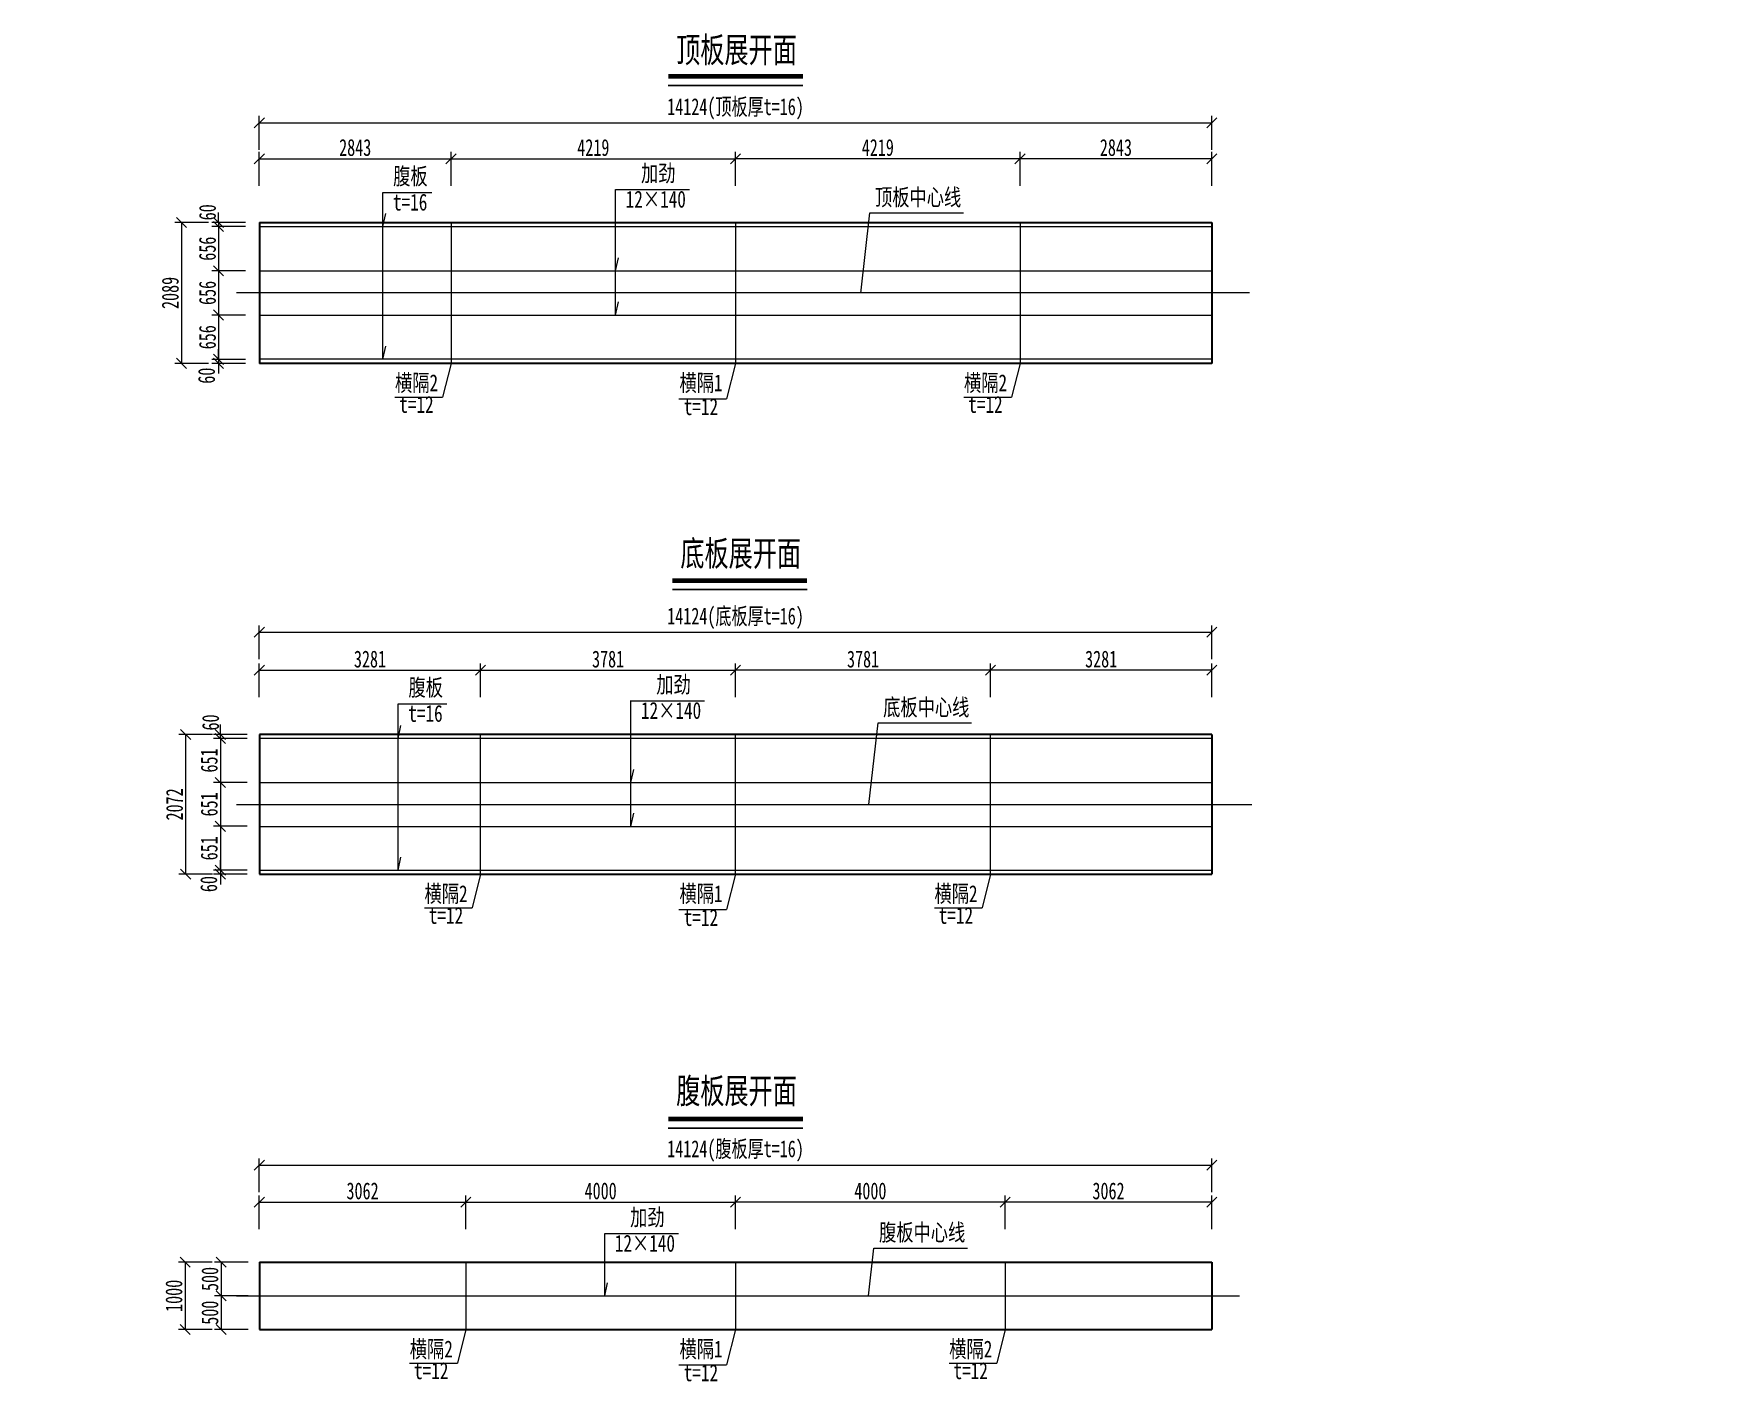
# Model space of a CAD drawing. Header units: millimetres. Extents: x -358959 to 47, y -122282 to 697692.
# Drawn here: x -125331 to -100491, y -13548 to 6442 of the extents above; entities that cross this region are included whole.
import ezdxf
from ezdxf.enums import TextEntityAlignment as Align

# ---------------------------------------------------------------- set-up
doc = ezdxf.new("R2010")
doc.units = ezdxf.units.MM
doc.header["$LTSCALE"] = 2
doc.header["$PDMODE"] = 34
doc.linetypes.add('CENTER2', pattern=[28.575, 19.05, -3.175, 3.175, -3.175])
doc.linetypes.add('DASHED', pattern=[0.75, 0.5, -0.25])
doc.layers.get('Defpoints').update_dxf_attribs({"color": 8, "lineweight": 9})
for name, color, linetype, lineweight in [('中心线', 7, 'CENTER2', 15), ('标注', 4, 'Continuous', 13), ('标注线及字体', 2, 'Continuous', 15), ('桥 构造粗实', 1, 'Continuous', 30), ('虚线', 4, 'DASHED', 15)]:
    doc.layers.add(name, color=color, linetype=linetype, lineweight=lineweight)
doc.styles.add('111', font='仿宋_GB2312.ttf', dxfattribs={"width": 0.7})
doc.styles.add('BM_Anno', font='仿宋_GB2312.ttf', dxfattribs={"width": 0.85})
doc.dimstyles.new('200', dxfattribs={"dimscale": 0, "dimtxt": 2.5, "dimasz": 1.5, "dimexe": 1, "dimexo": 1, "dimgap": 0.4, "dimtad": 1, "dimdec": 0, "dimdsep": 46, "dimtxsty": '111', "dimblk": 'OBLIQUE', "dimcen": 0, "dimclrd": 256, "dimclre": 256, "dimclrt": 256, "dimadec": 4, "dimazin": 0, "dimtfac": 1, "dimtdec": 0, "dimtmove": 2, "dimatfit": 3, "dimfxl": 4, "dimfxlon": 1, "dimtolj": 1, "dimlwd": -1, "dimlwe": -1, "dimarcsym": 0})

# ---------------------------------------------------------------- blocks, each defined once
blk = doc.blocks.new('_Oblique')
at = {"color": 0, "linetype": 'ByBlock', "lineweight": -2}
blk.add_line((-0.5, -0.5), (0.5, 0.5), dxfattribs=at)
blk = doc.blocks.new('*D3544')
at = {"layer": 'Defpoints', "color": 0, "ltscale": 5, "transparency": 16777216}
for p in [(47, -5615), (-143672, -7307), (-174, -7307)]:
    blk.add_point(p, dxfattribs=at)
at = {"layer": '标注', "ltscale": 5, "transparency": 16777216}
for p, q in [((-41, -5615), (-208, -5615)), ((-174, -5615), (-174, -7307)), ((-308, -7307), (-141, -7307))]:
    blk.add_line(p, q, dxfattribs=at)
at = {"layer": '标注', "ltscale": 5, "transparency": 16777216, "xscale": 50.00000000000006, "yscale": 50.00000000000006, "zscale": 50.00000000000006}
for p, rotation in [((-174, -5615), 90), ((-174, -7307), 270)]:
    blk.add_blockref('_Oblique', p, dxfattribs=dict(at, rotation=rotation))
at = {"layer": '标注', "ltscale": 5, "transparency": 16777216, "insert": (-229, -6461), "char_height": 83.3, "attachment_point": 5, "rotation": 90, "style": '111'}
blk.add_mtext('\\A1;1692', dxfattribs=at)
blk = doc.blocks.new('*D3570')
at = {"layer": 'Defpoints', "color": 0, "ltscale": 5, "transparency": 16777216}
for p in [(-122586, 3579), (-121982, 3639), (-121982, 3579)]:
    blk.add_point(p, dxfattribs=at)
at = {"layer": '标注', "ltscale": 5, "transparency": 16777216}
for p, q in [((-122586, 3639), (-122586, 3789)), ((-122186, 3639), (-122686, 3639)), ((-122186, 3579), (-122686, 3579)), ((-122586, 3639), (-122586, 3579)), ((-122586, 3579), (-122586, 3429))]:
    blk.add_line(p, q, dxfattribs=at)
at = {"layer": '标注', "ltscale": 5, "transparency": 16777216, "xscale": 150.0000000000001, "yscale": 150.0000000000001, "zscale": 150.0000000000001}
for p, rotation in [((-122586, 3639), 270), ((-122586, 3579), 90)]:
    blk.add_blockref('_Oblique', p, dxfattribs=dict(at, rotation=rotation))
at = {"layer": '标注', "ltscale": 5, "transparency": 16777216, "insert": (-122750, 3791), "char_height": 250, "attachment_point": 5, "rotation": 90, "style": '111'}
blk.add_mtext('\\A1;60', dxfattribs=at)
blk = doc.blocks.new('*D3571')
at = {"layer": 'Defpoints', "color": 0, "ltscale": 5, "transparency": 16777216}
for p in [(-121982, 3579), (-122586, 2923), (-121982, 2923)]:
    blk.add_point(p, dxfattribs=at)
at = {"layer": '标注', "ltscale": 5, "transparency": 16777216}
for p, q in [((-122186, 3579), (-122686, 3579)), ((-122586, 3579), (-122586, 2923)), ((-122186, 2923), (-122686, 2923))]:
    blk.add_line(p, q, dxfattribs=at)
at = {"layer": '标注', "ltscale": 5, "transparency": 16777216, "xscale": 150.0000000000001, "yscale": 150.0000000000001, "zscale": 150.0000000000001}
for p, rotation in [((-122586, 3579), 90), ((-122586, 2923), 270)]:
    blk.add_blockref('_Oblique', p, dxfattribs=dict(at, rotation=rotation))
at = {"layer": '标注', "ltscale": 5, "transparency": 16777216, "insert": (-122751, 3251), "char_height": 250, "attachment_point": 5, "rotation": 90, "style": '111'}
blk.add_mtext('\\A1;656', dxfattribs=at)
blk = doc.blocks.new('*D3572')
at = {"layer": 'Defpoints', "color": 0, "ltscale": 5, "transparency": 16777216}
for p in [(-121982, 2923), (-122586, 2267), (-121982, 2267)]:
    blk.add_point(p, dxfattribs=at)
at = {"layer": '标注', "ltscale": 5, "transparency": 16777216}
for p, q in [((-122186, 2923), (-122686, 2923)), ((-122586, 2923), (-122586, 2267)), ((-122186, 2267), (-122686, 2267))]:
    blk.add_line(p, q, dxfattribs=at)
at = {"layer": '标注', "ltscale": 5, "transparency": 16777216, "xscale": 150.0000000000001, "yscale": 150.0000000000001, "zscale": 150.0000000000001}
for p, rotation in [((-122586, 2923), 90), ((-122586, 2267), 270)]:
    blk.add_blockref('_Oblique', p, dxfattribs=dict(at, rotation=rotation))
at = {"layer": '标注', "ltscale": 5, "transparency": 16777216, "insert": (-122751, 2595), "char_height": 250, "attachment_point": 5, "rotation": 90, "style": '111'}
blk.add_mtext('\\A1;656', dxfattribs=at)
blk = doc.blocks.new('*D3573')
at = {"layer": 'Defpoints', "color": 0, "ltscale": 5, "transparency": 16777216}
for p in [(-121982, 2267), (-122586, 1610), (-121982, 1610)]:
    blk.add_point(p, dxfattribs=at)
at = {"layer": '标注', "ltscale": 5, "transparency": 16777216}
for p, q in [((-122186, 2267), (-122686, 2267)), ((-122586, 2267), (-122586, 1610)), ((-122186, 1610), (-122686, 1610))]:
    blk.add_line(p, q, dxfattribs=at)
at = {"layer": '标注', "ltscale": 5, "transparency": 16777216, "xscale": 150.0000000000001, "yscale": 150.0000000000001, "zscale": 150.0000000000001}
for p, rotation in [((-122586, 2267), 90), ((-122586, 1610), 270)]:
    blk.add_blockref('_Oblique', p, dxfattribs=dict(at, rotation=rotation))
at = {"layer": '标注', "ltscale": 5, "transparency": 16777216, "insert": (-122751, 1938), "char_height": 250, "attachment_point": 5, "rotation": 90, "style": '111'}
blk.add_mtext('\\A1;656', dxfattribs=at)
blk = doc.blocks.new('*D3574')
at = {"layer": 'Defpoints', "color": 0, "ltscale": 5, "transparency": 16777216}
for p in [(-122586, 1550), (-121982, 1610), (-121982, 1550)]:
    blk.add_point(p, dxfattribs=at)
at = {"layer": '标注', "ltscale": 5, "transparency": 16777216}
for p, q in [((-122586, 1610), (-122586, 1760)), ((-122186, 1610), (-122686, 1610)), ((-122186, 1550), (-122686, 1550)), ((-122586, 1610), (-122586, 1550)), ((-122586, 1550), (-122586, 1400))]:
    blk.add_line(p, q, dxfattribs=at)
at = {"layer": '标注', "ltscale": 5, "transparency": 16777216, "xscale": 150.0000000000001, "yscale": 150.0000000000001, "zscale": 150.0000000000001}
for p, rotation in [((-122586, 1610), 270), ((-122586, 1550), 90)]:
    blk.add_blockref('_Oblique', p, dxfattribs=dict(at, rotation=rotation))
at = {"layer": '标注', "ltscale": 5, "transparency": 16777216, "insert": (-122764, 1368), "char_height": 250, "attachment_point": 5, "rotation": 90, "style": '111'}
blk.add_mtext('\\A1;60', dxfattribs=at)
blk = doc.blocks.new('*D3575')
at = {"layer": 'Defpoints', "color": 0, "ltscale": 5, "transparency": 16777216}
for p in [(-121982, 3639), (-123137, 1550), (-121982, 1550)]:
    blk.add_point(p, dxfattribs=at)
at = {"layer": '标注', "ltscale": 5, "transparency": 16777216}
for p, q in [((-122737, 3639), (-123237, 3639)), ((-123137, 3639), (-123137, 1550)), ((-122737, 1550), (-123237, 1550))]:
    blk.add_line(p, q, dxfattribs=at)
at = {"layer": '标注', "ltscale": 5, "transparency": 16777216, "xscale": 150.0000000000001, "yscale": 150.0000000000001, "zscale": 150.0000000000001}
for p, rotation in [((-123137, 3639), 90), ((-123137, 1550), 270)]:
    blk.add_blockref('_Oblique', p, dxfattribs=dict(at, rotation=rotation))
at = {"layer": '标注', "ltscale": 5, "transparency": 16777216, "insert": (-123302, 2595), "char_height": 250, "attachment_point": 5, "rotation": 90, "style": '111'}
blk.add_mtext('\\A1;2089', dxfattribs=at)
blk = doc.blocks.new('*D3576')
at = {"layer": 'Defpoints', "color": 0, "ltscale": 5, "transparency": 16777216}
for p in [(-119139, 4585), (-121982, 3639), (-119139, 3639)]:
    blk.add_point(p, dxfattribs=at)
at = {"layer": '标注', "ltscale": 5, "transparency": 16777216}
for p, q in [((-121982, 4185), (-121982, 4685)), ((-121982, 4585), (-119139, 4585)), ((-119139, 4185), (-119139, 4685))]:
    blk.add_line(p, q, dxfattribs=at)
at = {"layer": '标注', "ltscale": 5, "transparency": 16777216, "xscale": 150.0000000000001, "yscale": 150.0000000000001, "zscale": 150.0000000000001, "rotation": 180}
blk.add_blockref('_Oblique', (-121982, 4585), dxfattribs=at)
at = {"layer": '标注', "ltscale": 5, "transparency": 16777216, "xscale": 150.0000000000001, "yscale": 150.0000000000001, "zscale": 150.0000000000001}
blk.add_blockref('_Oblique', (-119139, 4585), dxfattribs=at)
at = {"layer": '标注', "ltscale": 5, "transparency": 16777216, "insert": (-120560, 4750), "char_height": 250, "attachment_point": 5, "style": '111'}
blk.add_mtext('\\A1;2843', dxfattribs=at)
blk = doc.blocks.new('*D3577')
at = {"layer": 'Defpoints', "color": 0, "ltscale": 5, "transparency": 16777216}
for p in [(-114920, 4585), (-119139, 3504), (-114920, 3639)]:
    blk.add_point(p, dxfattribs=at)
at = {"layer": '标注', "ltscale": 5, "transparency": 16777216}
for p, q in [((-119139, 4185), (-119139, 4685)), ((-119139, 4585), (-114920, 4585)), ((-114920, 4185), (-114920, 4685))]:
    blk.add_line(p, q, dxfattribs=at)
at = {"layer": '标注', "ltscale": 5, "transparency": 16777216, "xscale": 150.0000000000001, "yscale": 150.0000000000001, "zscale": 150.0000000000001, "rotation": 180}
blk.add_blockref('_Oblique', (-119139, 4585), dxfattribs=at)
at = {"layer": '标注', "ltscale": 5, "transparency": 16777216, "xscale": 150.0000000000001, "yscale": 150.0000000000001, "zscale": 150.0000000000001}
blk.add_blockref('_Oblique', (-114920, 4585), dxfattribs=at)
at = {"layer": '标注', "ltscale": 5, "transparency": 16777216, "insert": (-117029, 4750), "char_height": 250, "attachment_point": 5, "style": '111'}
blk.add_mtext('\\A1;4219', dxfattribs=at)
blk = doc.blocks.new('*D3578')
at = {"layer": 'Defpoints', "color": 0, "ltscale": 5, "transparency": 16777216}
for p in [(-110701, 4585), (-110701, 3187), (-107858, 3152)]:
    blk.add_point(p, dxfattribs=at)
at = {"layer": '标注', "ltscale": 5, "transparency": 16777216}
for p, q in [((-110701, 4185), (-110701, 4685)), ((-107858, 4585), (-110701, 4585)), ((-107858, 4185), (-107858, 4685))]:
    blk.add_line(p, q, dxfattribs=at)
at = {"layer": '标注', "ltscale": 5, "transparency": 16777216, "xscale": 150.0000000000001, "yscale": 150.0000000000001, "zscale": 150.0000000000001, "rotation": 180}
blk.add_blockref('_Oblique', (-110701, 4585), dxfattribs=at)
at = {"layer": '标注', "ltscale": 5, "transparency": 16777216, "xscale": 150.0000000000001, "yscale": 150.0000000000001, "zscale": 150.0000000000001}
blk.add_blockref('_Oblique', (-107858, 4585), dxfattribs=at)
at = {"layer": '标注', "ltscale": 5, "transparency": 16777216, "insert": (-109279, 4750), "char_height": 250, "attachment_point": 5, "style": '111'}
blk.add_mtext('\\A1;2843', dxfattribs=at)
blk = doc.blocks.new('*D3579')
at = {"layer": 'Defpoints', "color": 0, "ltscale": 5, "transparency": 16777216}
for p in [(-114920, 4585), (-114920, 3310), (-110701, 3187)]:
    blk.add_point(p, dxfattribs=at)
at = {"layer": '标注', "ltscale": 5, "transparency": 16777216}
for p, q in [((-114920, 4185), (-114920, 4685)), ((-110701, 4585), (-114920, 4585)), ((-110701, 4185), (-110701, 4685))]:
    blk.add_line(p, q, dxfattribs=at)
at = {"layer": '标注', "ltscale": 5, "transparency": 16777216, "xscale": 150.0000000000001, "yscale": 150.0000000000001, "zscale": 150.0000000000001, "rotation": 180}
blk.add_blockref('_Oblique', (-114920, 4585), dxfattribs=at)
at = {"layer": '标注', "ltscale": 5, "transparency": 16777216, "xscale": 150.0000000000001, "yscale": 150.0000000000001, "zscale": 150.0000000000001}
blk.add_blockref('_Oblique', (-110701, 4585), dxfattribs=at)
at = {"layer": '标注', "ltscale": 5, "transparency": 16777216, "insert": (-112810, 4750), "char_height": 250, "attachment_point": 5, "style": '111'}
blk.add_mtext('\\A1;4219', dxfattribs=at)
blk = doc.blocks.new('*D3580')
at = {"layer": 'Defpoints', "color": 0, "ltscale": 5, "transparency": 16777216}
for p in [(-107858, 5119), (-121982, 3639), (-107858, 3639)]:
    blk.add_point(p, dxfattribs=at)
at = {"layer": '标注', "ltscale": 5, "transparency": 16777216}
for p, q in [((-121982, 4719), (-121982, 5219)), ((-107858, 4719), (-107858, 5219)), ((-121982, 5119), (-107858, 5119))]:
    blk.add_line(p, q, dxfattribs=at)
at = {"layer": '标注', "ltscale": 5, "transparency": 16777216, "xscale": 150.0000000000001, "yscale": 150.0000000000001, "zscale": 150.0000000000001, "rotation": 180}
blk.add_blockref('_Oblique', (-121982, 5119), dxfattribs=at)
at = {"layer": '标注', "ltscale": 5, "transparency": 16777216, "xscale": 150.0000000000001, "yscale": 150.0000000000001, "zscale": 150.0000000000001}
blk.add_blockref('_Oblique', (-107858, 5119), dxfattribs=at)
at = {"layer": '标注', "ltscale": 5, "transparency": 16777216, "insert": (-114920, 5324), "char_height": 250, "attachment_point": 5, "style": '111'}
blk.add_mtext('\\A1;14124(顶板厚t=16)', dxfattribs=at)
blk = doc.blocks.new('*D3581')
at = {"layer": 'Defpoints', "color": 0, "ltscale": 5, "transparency": 16777216}
for p in [(-122560, -3954), (-121982, -3954), (-121982, -4014)]:
    blk.add_point(p, dxfattribs=at)
at = {"layer": '标注', "ltscale": 5, "transparency": 16777216}
for p, q in [((-122160, -3954), (-122660, -3954)), ((-122560, -3954), (-122560, -3804)), ((-122560, -4014), (-122560, -3954)), ((-122160, -4014), (-122660, -4014)), ((-122560, -4014), (-122560, -4164))]:
    blk.add_line(p, q, dxfattribs=at)
at = {"layer": '标注', "ltscale": 5, "transparency": 16777216, "xscale": 150.0000000000001, "yscale": 150.0000000000001, "zscale": 150.0000000000001}
for p, rotation in [((-122560, -3954), 270), ((-122560, -4014), 90)]:
    blk.add_blockref('_Oblique', p, dxfattribs=dict(at, rotation=rotation))
at = {"layer": '标注', "ltscale": 5, "transparency": 16777216, "insert": (-122704, -3775), "char_height": 250, "attachment_point": 5, "rotation": 90, "style": '111'}
blk.add_mtext('\\A1;60', dxfattribs=at)
blk = doc.blocks.new('*D3582')
at = {"layer": 'Defpoints', "color": 0, "ltscale": 5, "transparency": 16777216}
for p in [(-121982, -4014), (-122560, -4665), (-121982, -4665)]:
    blk.add_point(p, dxfattribs=at)
at = {"layer": '标注', "ltscale": 5, "transparency": 16777216}
for p, q in [((-122160, -4014), (-122660, -4014)), ((-122560, -4014), (-122560, -4665)), ((-122160, -4665), (-122660, -4665))]:
    blk.add_line(p, q, dxfattribs=at)
at = {"layer": '标注', "ltscale": 5, "transparency": 16777216, "xscale": 150.0000000000001, "yscale": 150.0000000000001, "zscale": 150.0000000000001}
for p, rotation in [((-122560, -4014), 90), ((-122560, -4665), 270)]:
    blk.add_blockref('_Oblique', p, dxfattribs=dict(at, rotation=rotation))
at = {"layer": '标注', "ltscale": 5, "transparency": 16777216, "insert": (-122725, -4339), "char_height": 250, "attachment_point": 5, "rotation": 90, "style": '111'}
blk.add_mtext('\\A1;651', dxfattribs=at)
blk = doc.blocks.new('*D3583')
at = {"layer": 'Defpoints', "color": 0, "ltscale": 5, "transparency": 16777216}
for p in [(-121982, -4665), (-122560, -5315), (-121982, -5315)]:
    blk.add_point(p, dxfattribs=at)
at = {"layer": '标注', "ltscale": 5, "transparency": 16777216}
for p, q in [((-122160, -4665), (-122660, -4665)), ((-122560, -4665), (-122560, -5315)), ((-122160, -5315), (-122660, -5315))]:
    blk.add_line(p, q, dxfattribs=at)
at = {"layer": '标注', "ltscale": 5, "transparency": 16777216, "xscale": 150.0000000000001, "yscale": 150.0000000000001, "zscale": 150.0000000000001}
for p, rotation in [((-122560, -4665), 90), ((-122560, -5315), 270)]:
    blk.add_blockref('_Oblique', p, dxfattribs=dict(at, rotation=rotation))
at = {"layer": '标注', "ltscale": 5, "transparency": 16777216, "insert": (-122725, -4990), "char_height": 250, "attachment_point": 5, "rotation": 90, "style": '111'}
blk.add_mtext('\\A1;651', dxfattribs=at)
blk = doc.blocks.new('*D3584')
at = {"layer": 'Defpoints', "color": 0, "ltscale": 5, "transparency": 16777216}
for p in [(-121982, -5315), (-122560, -5966), (-121982, -5966)]:
    blk.add_point(p, dxfattribs=at)
at = {"layer": '标注', "ltscale": 5, "transparency": 16777216}
for p, q in [((-122160, -5315), (-122660, -5315)), ((-122560, -5315), (-122560, -5966)), ((-122160, -5966), (-122660, -5966))]:
    blk.add_line(p, q, dxfattribs=at)
at = {"layer": '标注', "ltscale": 5, "transparency": 16777216, "xscale": 150.0000000000001, "yscale": 150.0000000000001, "zscale": 150.0000000000001}
for p, rotation in [((-122560, -5315), 90), ((-122560, -5966), 270)]:
    blk.add_blockref('_Oblique', p, dxfattribs=dict(at, rotation=rotation))
at = {"layer": '标注', "ltscale": 5, "transparency": 16777216, "insert": (-122725, -5641), "char_height": 250, "attachment_point": 5, "rotation": 90, "style": '111'}
blk.add_mtext('\\A1;651', dxfattribs=at)
blk = doc.blocks.new('*D3585')
at = {"layer": 'Defpoints', "color": 0, "ltscale": 5, "transparency": 16777216}
for p in [(-122560, -6026), (-121982, -5966), (-121982, -6026)]:
    blk.add_point(p, dxfattribs=at)
at = {"layer": '标注', "ltscale": 5, "transparency": 16777216}
for p, q in [((-122560, -5966), (-122560, -5816)), ((-122160, -5966), (-122660, -5966)), ((-122160, -6026), (-122660, -6026)), ((-122560, -5966), (-122560, -6026)), ((-122560, -6026), (-122560, -6176))]:
    blk.add_line(p, q, dxfattribs=at)
at = {"layer": '标注', "ltscale": 5, "transparency": 16777216, "xscale": 150.0000000000001, "yscale": 150.0000000000001, "zscale": 150.0000000000001}
for p, rotation in [((-122560, -5966), 270), ((-122560, -6026), 90)]:
    blk.add_blockref('_Oblique', p, dxfattribs=dict(at, rotation=rotation))
at = {"layer": '标注', "ltscale": 5, "transparency": 16777216, "insert": (-122731, -6172), "char_height": 250, "attachment_point": 5, "rotation": 90, "style": '111'}
blk.add_mtext('\\A1;60', dxfattribs=at)
blk = doc.blocks.new('*D3586')
at = {"layer": 'Defpoints', "color": 0, "ltscale": 5, "transparency": 16777216}
for p in [(-123074, -3954), (-121982, -3954), (-121982, -6026)]:
    blk.add_point(p, dxfattribs=at)
at = {"layer": '标注', "ltscale": 5, "transparency": 16777216}
for p, q in [((-122674, -3954), (-123174, -3954)), ((-123074, -6026), (-123074, -3954)), ((-122674, -6026), (-123174, -6026))]:
    blk.add_line(p, q, dxfattribs=at)
at = {"layer": '标注', "ltscale": 5, "transparency": 16777216, "xscale": 150.0000000000001, "yscale": 150.0000000000001, "zscale": 150.0000000000001}
for p, rotation in [((-123074, -3954), 90), ((-123074, -6026), 270)]:
    blk.add_blockref('_Oblique', p, dxfattribs=dict(at, rotation=rotation))
at = {"layer": '标注', "ltscale": 5, "transparency": 16777216, "insert": (-123239, -4990), "char_height": 250, "attachment_point": 5, "rotation": 90, "style": '111'}
blk.add_mtext('\\A1;2072', dxfattribs=at)
blk = doc.blocks.new('*D3587')
at = {"layer": 'Defpoints', "color": 0, "ltscale": 5, "transparency": 16777216}
for p in [(-118701, -3001), (-121982, -3954), (-118701, -3954)]:
    blk.add_point(p, dxfattribs=at)
at = {"layer": '标注', "ltscale": 5, "transparency": 16777216}
for p, q in [((-121982, -3401), (-121982, -2901)), ((-118701, -3401), (-118701, -2901)), ((-121982, -3001), (-118701, -3001))]:
    blk.add_line(p, q, dxfattribs=at)
at = {"layer": '标注', "ltscale": 5, "transparency": 16777216, "xscale": 150.0000000000001, "yscale": 150.0000000000001, "zscale": 150.0000000000001, "rotation": 180}
blk.add_blockref('_Oblique', (-121982, -3001), dxfattribs=at)
at = {"layer": '标注', "ltscale": 5, "transparency": 16777216, "xscale": 150.0000000000001, "yscale": 150.0000000000001, "zscale": 150.0000000000001}
blk.add_blockref('_Oblique', (-118701, -3001), dxfattribs=at)
at = {"layer": '标注', "ltscale": 5, "transparency": 16777216, "insert": (-120341, -2836), "char_height": 250, "attachment_point": 5, "style": '111'}
blk.add_mtext('\\A1;3281', dxfattribs=at)
blk = doc.blocks.new('*D3588')
at = {"layer": 'Defpoints', "color": 0, "ltscale": 5, "transparency": 16777216}
for p in [(-107858, -2436), (-121982, -3954), (-107858, -3954)]:
    blk.add_point(p, dxfattribs=at)
at = {"layer": '标注', "ltscale": 5, "transparency": 16777216}
for p, q in [((-121982, -2836), (-121982, -2336)), ((-121982, -2436), (-107858, -2436)), ((-107858, -2836), (-107858, -2336))]:
    blk.add_line(p, q, dxfattribs=at)
at = {"layer": '标注', "ltscale": 5, "transparency": 16777216, "xscale": 150.0000000000001, "yscale": 150.0000000000001, "zscale": 150.0000000000001, "rotation": 180}
blk.add_blockref('_Oblique', (-121982, -2436), dxfattribs=at)
at = {"layer": '标注', "ltscale": 5, "transparency": 16777216, "xscale": 150.0000000000001, "yscale": 150.0000000000001, "zscale": 150.0000000000001}
blk.add_blockref('_Oblique', (-107858, -2436), dxfattribs=at)
at = {"layer": '标注', "ltscale": 5, "transparency": 16777216, "insert": (-114920, -2230), "char_height": 250, "attachment_point": 5, "style": '111'}
blk.add_mtext('\\A1;14124(底板厚t=16)', dxfattribs=at)
blk = doc.blocks.new('*D3589')
at = {"layer": 'Defpoints', "color": 0, "ltscale": 5, "transparency": 16777216}
for p in [(-114920, -3001), (-118701, -4235), (-114920, -4303)]:
    blk.add_point(p, dxfattribs=at)
at = {"layer": '标注', "ltscale": 5, "transparency": 16777216}
for p, q in [((-118701, -3401), (-118701, -2901)), ((-114920, -3401), (-114920, -2901)), ((-118701, -3001), (-114920, -3001))]:
    blk.add_line(p, q, dxfattribs=at)
at = {"layer": '标注', "ltscale": 5, "transparency": 16777216, "xscale": 150.0000000000001, "yscale": 150.0000000000001, "zscale": 150.0000000000001, "rotation": 180}
blk.add_blockref('_Oblique', (-118701, -3001), dxfattribs=at)
at = {"layer": '标注', "ltscale": 5, "transparency": 16777216, "xscale": 150.0000000000001, "yscale": 150.0000000000001, "zscale": 150.0000000000001}
blk.add_blockref('_Oblique', (-114920, -3001), dxfattribs=at)
at = {"layer": '标注', "ltscale": 5, "transparency": 16777216, "insert": (-116810, -2836), "char_height": 250, "attachment_point": 5, "style": '111'}
blk.add_mtext('\\A1;3781', dxfattribs=at)
blk = doc.blocks.new('*D3590')
at = {"layer": 'Defpoints', "color": 0, "ltscale": 5, "transparency": 16777216}
for p in [(-111139, -3001), (-111139, -4413), (-107858, -4439)]:
    blk.add_point(p, dxfattribs=at)
at = {"layer": '标注', "ltscale": 5, "transparency": 16777216}
for p, q in [((-111139, -3401), (-111139, -2901)), ((-107858, -3401), (-107858, -2901)), ((-107858, -3001), (-111139, -3001))]:
    blk.add_line(p, q, dxfattribs=at)
at = {"layer": '标注', "ltscale": 5, "transparency": 16777216, "xscale": 150.0000000000001, "yscale": 150.0000000000001, "zscale": 150.0000000000001}
for p, rotation in [((-111139, -3001), 179.9999999999935), ((-107858, -3001), 359.9999999999935)]:
    blk.add_blockref('_Oblique', p, dxfattribs=dict(at, rotation=rotation))
at = {"layer": '标注', "ltscale": 5, "transparency": 16777216, "insert": (-109498, -2836), "char_height": 250, "attachment_point": 5, "style": '111'}
blk.add_mtext('\\A1;3281', dxfattribs=at)
blk = doc.blocks.new('*D3591')
at = {"layer": 'Defpoints', "color": 0, "ltscale": 5, "transparency": 16777216}
for p in [(-114920, -3001), (-114920, -4417), (-111139, -4413)]:
    blk.add_point(p, dxfattribs=at)
at = {"layer": '标注', "ltscale": 5, "transparency": 16777216}
for p, q in [((-114920, -3401), (-114920, -2901)), ((-111139, -3401), (-111139, -2901)), ((-111139, -3001), (-114920, -3001))]:
    blk.add_line(p, q, dxfattribs=at)
at = {"layer": '标注', "ltscale": 5, "transparency": 16777216, "xscale": 150.0000000000001, "yscale": 150.0000000000001, "zscale": 150.0000000000001}
for p, rotation in [((-114920, -3001), 179.9999999999935), ((-111139, -3001), 359.9999999999935)]:
    blk.add_blockref('_Oblique', p, dxfattribs=dict(at, rotation=rotation))
at = {"layer": '标注', "ltscale": 5, "transparency": 16777216, "insert": (-113029, -2836), "char_height": 250, "attachment_point": 5, "style": '111'}
blk.add_mtext('\\A1;3781', dxfattribs=at)
blk = doc.blocks.new('*D3592')
at = {"layer": 'Defpoints', "color": 0, "ltscale": 5, "transparency": 16777216}
for p in [(-121982, -11778), (-122549, -12278), (-121982, -12278)]:
    blk.add_point(p, dxfattribs=at)
at = {"layer": '标注', "ltscale": 5, "transparency": 16777216}
for p, q in [((-122149, -11778), (-122649, -11778)), ((-122549, -11778), (-122549, -12278)), ((-122149, -12278), (-122649, -12278))]:
    blk.add_line(p, q, dxfattribs=at)
at = {"layer": '标注', "ltscale": 5, "transparency": 16777216, "xscale": 150.0000000000001, "yscale": 150.0000000000001, "zscale": 150.0000000000001}
for p, rotation in [((-122549, -11778), 90), ((-122549, -12278), 270)]:
    blk.add_blockref('_Oblique', p, dxfattribs=dict(at, rotation=rotation))
at = {"layer": '标注', "ltscale": 5, "transparency": 16777216, "insert": (-122714, -12028), "char_height": 250, "attachment_point": 5, "rotation": 90, "style": '111'}
blk.add_mtext('\\A1;500', dxfattribs=at)
blk = doc.blocks.new('*D3593')
at = {"layer": 'Defpoints', "color": 0, "ltscale": 5, "transparency": 16777216}
for p in [(-121982, -12278), (-122549, -12778), (-121982, -12778)]:
    blk.add_point(p, dxfattribs=at)
at = {"layer": '标注', "ltscale": 5, "transparency": 16777216}
for p, q in [((-122149, -12278), (-122649, -12278)), ((-122549, -12278), (-122549, -12778)), ((-122149, -12778), (-122649, -12778))]:
    blk.add_line(p, q, dxfattribs=at)
at = {"layer": '标注', "ltscale": 5, "transparency": 16777216, "xscale": 150.0000000000001, "yscale": 150.0000000000001, "zscale": 150.0000000000001}
for p, rotation in [((-122549, -12278), 90), ((-122549, -12778), 270)]:
    blk.add_blockref('_Oblique', p, dxfattribs=dict(at, rotation=rotation))
at = {"layer": '标注', "ltscale": 5, "transparency": 16777216, "insert": (-122714, -12528), "char_height": 250, "attachment_point": 5, "rotation": 90, "style": '111'}
blk.add_mtext('\\A1;500', dxfattribs=at)
blk = doc.blocks.new('*D3594')
at = {"layer": 'Defpoints', "color": 0, "ltscale": 5, "transparency": 16777216}
for p in [(-121982, -11778), (-123083, -12778), (-121982, -12778)]:
    blk.add_point(p, dxfattribs=at)
at = {"layer": '标注', "ltscale": 5, "transparency": 16777216}
for p, q in [((-122683, -11778), (-123183, -11778)), ((-123083, -11778), (-123083, -12778)), ((-122683, -12778), (-123183, -12778))]:
    blk.add_line(p, q, dxfattribs=at)
at = {"layer": '标注', "ltscale": 5, "transparency": 16777216, "xscale": 150.0000000000001, "yscale": 150.0000000000001, "zscale": 150.0000000000001}
for p, rotation in [((-123083, -11778), 90), ((-123083, -12778), 270)]:
    blk.add_blockref('_Oblique', p, dxfattribs=dict(at, rotation=rotation))
at = {"layer": '标注', "ltscale": 5, "transparency": 16777216, "insert": (-123248, -12278), "char_height": 250, "attachment_point": 5, "rotation": 90, "style": '111'}
blk.add_mtext('\\A1;1000', dxfattribs=at)
blk = doc.blocks.new('*D3595')
at = {"layer": 'Defpoints', "color": 0, "ltscale": 5, "transparency": 16777216}
for p in [(-118920, -10888), (-121982, -11778), (-118920, -11778)]:
    blk.add_point(p, dxfattribs=at)
at = {"layer": '标注', "ltscale": 5, "transparency": 16777216}
for p, q in [((-121982, -11288), (-121982, -10788)), ((-121982, -10888), (-118920, -10888)), ((-118920, -11288), (-118920, -10788))]:
    blk.add_line(p, q, dxfattribs=at)
at = {"layer": '标注', "ltscale": 5, "transparency": 16777216, "xscale": 150.0000000000001, "yscale": 150.0000000000001, "zscale": 150.0000000000001, "rotation": 180}
blk.add_blockref('_Oblique', (-121982, -10888), dxfattribs=at)
at = {"layer": '标注', "ltscale": 5, "transparency": 16777216, "xscale": 150.0000000000001, "yscale": 150.0000000000001, "zscale": 150.0000000000001}
blk.add_blockref('_Oblique', (-118920, -10888), dxfattribs=at)
at = {"layer": '标注', "ltscale": 5, "transparency": 16777216, "insert": (-120451, -10723), "char_height": 250, "attachment_point": 5, "style": '111'}
blk.add_mtext('\\A1;3062', dxfattribs=at)
blk = doc.blocks.new('*D3596')
at = {"layer": 'Defpoints', "color": 0, "ltscale": 5, "transparency": 16777216}
for p in [(-114920, -10888), (-118920, -12055), (-114920, -12049)]:
    blk.add_point(p, dxfattribs=at)
at = {"layer": '标注', "ltscale": 5, "transparency": 16777216}
for p, q in [((-118920, -11288), (-118920, -10788)), ((-118920, -10888), (-114920, -10888)), ((-114920, -11288), (-114920, -10788))]:
    blk.add_line(p, q, dxfattribs=at)
at = {"layer": '标注', "ltscale": 5, "transparency": 16777216, "xscale": 150.0000000000001, "yscale": 150.0000000000001, "zscale": 150.0000000000001, "rotation": 180}
blk.add_blockref('_Oblique', (-118920, -10888), dxfattribs=at)
at = {"layer": '标注', "ltscale": 5, "transparency": 16777216, "xscale": 150.0000000000001, "yscale": 150.0000000000001, "zscale": 150.0000000000001}
blk.add_blockref('_Oblique', (-114920, -10888), dxfattribs=at)
at = {"layer": '标注', "ltscale": 5, "transparency": 16777216, "insert": (-116920, -10723), "char_height": 250, "attachment_point": 5, "style": '111'}
blk.add_mtext('\\A1;4000', dxfattribs=at)
blk = doc.blocks.new('*D3597')
at = {"layer": 'Defpoints', "color": 0, "ltscale": 5, "transparency": 16777216}
for p in [(-107858, -10339), (-121982, -11778), (-107858, -11778)]:
    blk.add_point(p, dxfattribs=at)
at = {"layer": '标注', "ltscale": 5, "transparency": 16777216}
for p, q in [((-121982, -10739), (-121982, -10239)), ((-121982, -10339), (-107858, -10339)), ((-107858, -10739), (-107858, -10239))]:
    blk.add_line(p, q, dxfattribs=at)
at = {"layer": '标注', "ltscale": 5, "transparency": 16777216, "xscale": 150.0000000000001, "yscale": 150.0000000000001, "zscale": 150.0000000000001, "rotation": 180}
blk.add_blockref('_Oblique', (-121982, -10339), dxfattribs=at)
at = {"layer": '标注', "ltscale": 5, "transparency": 16777216, "xscale": 150.0000000000001, "yscale": 150.0000000000001, "zscale": 150.0000000000001}
blk.add_blockref('_Oblique', (-107858, -10339), dxfattribs=at)
at = {"layer": '标注', "ltscale": 5, "transparency": 16777216, "insert": (-114920, -10130), "char_height": 250, "attachment_point": 5, "style": '111'}
blk.add_mtext('\\A1;14124(腹板厚t=16)', dxfattribs=at)
blk = doc.blocks.new('*D3598')
at = {"layer": 'Defpoints', "color": 0, "ltscale": 5, "transparency": 16777216}
for p in [(-110920, -10888), (-110920, -12018), (-107858, -11950)]:
    blk.add_point(p, dxfattribs=at)
at = {"layer": '标注', "ltscale": 5, "transparency": 16777216}
for p, q in [((-110920, -11288), (-110920, -10788)), ((-107858, -10888), (-110920, -10888)), ((-107858, -11288), (-107858, -10788))]:
    blk.add_line(p, q, dxfattribs=at)
at = {"layer": '标注', "ltscale": 5, "transparency": 16777216, "xscale": 150.0000000000001, "yscale": 150.0000000000001, "zscale": 150.0000000000001}
for p, rotation in [((-110920, -10888), 180.000000000013), ((-107858, -10888), 1.302957741700084e-11)]:
    blk.add_blockref('_Oblique', p, dxfattribs=dict(at, rotation=rotation))
at = {"layer": '标注', "ltscale": 5, "transparency": 16777216, "insert": (-109389, -10723), "char_height": 250, "attachment_point": 5, "style": '111'}
blk.add_mtext('\\A1;3062', dxfattribs=at)
blk = doc.blocks.new('*D3599')
at = {"layer": 'Defpoints', "color": 0, "ltscale": 5, "transparency": 16777216}
for p in [(-114920, -10888), (-114920, -12049), (-110920, -12018)]:
    blk.add_point(p, dxfattribs=at)
at = {"layer": '标注', "ltscale": 5, "transparency": 16777216}
for p, q in [((-114920, -11288), (-114920, -10788)), ((-110920, -10888), (-114920, -10888)), ((-110920, -11288), (-110920, -10788))]:
    blk.add_line(p, q, dxfattribs=at)
at = {"layer": '标注', "ltscale": 5, "transparency": 16777216, "xscale": 150.0000000000001, "yscale": 150.0000000000001, "zscale": 150.0000000000001}
for p, rotation in [((-114920, -10888), 180.000000000013), ((-110920, -10888), 1.302957741700084e-11)]:
    blk.add_blockref('_Oblique', p, dxfattribs=dict(at, rotation=rotation))
at = {"layer": '标注', "ltscale": 5, "transparency": 16777216, "insert": (-112920, -10723), "char_height": 250, "attachment_point": 5, "style": '111'}
blk.add_mtext('\\A1;4000', dxfattribs=at)

msp = doc.modelspace()

# ---------------------------------------------------------------- linework, layer by layer
at = {"color": 4}
for p, q in [((-115918, 5672.6), (-113921.2, 5672.6)), ((-115855.9, -1805.4), (-113859.1, -1805.4)), ((-115918, -9789.4), (-113921.2, -9789.4))]:
    msp.add_line(p, q, dxfattribs=at)
at = {"color": 6, "const_width": 66.7}
for points in [[(-115918, 5805.9), (-113921.2, 5805.9)], [(-115855.9, -1672.1), (-113859.1, -1672.1)], [(-115918, -9656.1), (-113921.2, -9656.1)]]:
    msp.add_lwpolyline(points, dxfattribs=at)
at = {"layer": '中心线', "ltscale": 0.2}
for p, q in [((-107296.1, 2594.8), (-122321.2, 2594.8)), ((-122321.2, -4990), (-107265.5, -4990)), ((-122321.2, -12278.2), (-107447.8, -12278.2))]:
    msp.add_line(p, q, dxfattribs=at)
at = {"layer": '标注'}
for p, q in [((-120150.4, 1610.3), (-120150.4, 4085)), ((-120150.4, 4085), (-119425.9, 4085)), ((-116699.1, 2266.6), (-116699.1, 4131.2)), ((-116699.1, 4128.7), (-115604.9, 4128.7)), ((-120150.4, 3579.3), (-120108.1, 3773)), ((-113060.4, 2593.8), (-112927.5, 3781)), ((-112927.5, 3781), (-111541.3, 3781)), ((-116699.1, 2923), (-116656.8, 3116.7)), ((-116699.1, 2266.6), (-116656.8, 2460.4)), ((-120150.4, 1610.3), (-120108.1, 1804)), ((-119138.6, 1550.3), (-119264.3, 1050.4)), ((-114919.6, 1550.3), (-115051.6, 1025.2)), ((-110700.6, 1550.3), (-110826.3, 1050.4)), ((-119971.6, 1050.4), (-119264.3, 1050.4)), ((-115758.9, 1025.2), (-115051.6, 1025.2)), ((-111533.6, 1050.4), (-110826.3, 1050.4)), ((-116472.2, -5315.4), (-116472.2, -3450.8)), ((-116472.2, -3453.3), (-115378.1, -3453.3)), ((-119923.5, -5966), (-119923.5, -3497)), ((-119923.5, -3497), (-119199, -3497)), ((-119923.5, -4014), (-119881.2, -3820.3)), ((-112941.5, -4990), (-112806.5, -3782.9)), ((-112806.5, -3782.9), (-111420.2, -3782.9)), ((-116472.2, -4664.7), (-116429.9, -4470.9)), ((-116472.2, -5315.4), (-116429.9, -5121.6)), ((-119923.5, -5966), (-119881.2, -5772.3)), ((-118700.6, -6026), (-118826.3, -6525.9)), ((-114919.6, -6026), (-115051.6, -6551.1)), ((-111138.6, -6026), (-111264.3, -6525.9)), ((-119533.6, -6525.9), (-118826.3, -6525.9)), ((-115758.9, -6551.1), (-115051.6, -6551.1)), ((-111971.6, -6525.9), (-111264.3, -6525.9)), ((-116860.5, -12278.2), (-116860.5, -11354.7)), ((-116860.5, -11354.7), (-115766.4, -11354.7)), ((-112946.7, -12278.2), (-112867.6, -11570.7)), ((-112867.6, -11570.7), (-111481.4, -11570.7)), ((-116860.5, -12278.2), (-116818.2, -12084.4)), ((-118919.6, -12778.2), (-119045.3, -13278.1)), ((-114919.6, -12778.2), (-115051.6, -13303.3)), ((-110919.6, -12778.2), (-111045.3, -13278.1)), ((-119752.6, -13278.1), (-119045.3, -13278.1)), ((-115758.9, -13303.3), (-115051.6, -13303.3)), ((-111752.6, -13278.1), (-111045.3, -13278.1))]:
    msp.add_line(p, q, dxfattribs=at)
at = {"layer": '桥 构造粗实'}
for p, q in [((-121981.6, 3639.3), (-121981.6, 1550.3)), ((-121981.6, 3639.3), (-107857.6, 3639.3)), ((-107857.6, 3639.3), (-107857.6, 1550.3)), ((-107857.6, 1550.3), (-121981.6, 1550.3)), ((-121981.6, -3954), (-121981.6, -6026)), ((-107857.6, -3954), (-121981.6, -3954)), ((-107857.6, -3954), (-107857.6, -6026)), ((-121981.6, -6026), (-107857.6, -6026)), ((-121981.6, -11778.2), (-121981.6, -12778.2)), ((-121981.6, -11778.2), (-107857.6, -11778.2)), ((-107857.6, -11778.2), (-107857.6, -12778.2)), ((-121981.6, -12778.2), (-107857.6, -12778.2))]:
    msp.add_line(p, q, dxfattribs=at)
at = {"layer": '虚线', "ltscale": 2}
for p, q in [((-121981.6, 3579.3), (-107857.6, 3579.3)), ((-121981.6, 2923), (-107857.6, 2923)), ((-121981.6, 2266.6), (-107857.6, 2266.6)), ((-107857.6, 1610.3), (-121981.6, 1610.3)), ((-107857.6, -4014), (-121981.6, -4014)), ((-121981.6, -4664.7), (-107857.6, -4664.7)), ((-121981.6, -5315.4), (-107857.6, -5315.4)), ((-121981.6, -5966), (-107857.6, -5966)), ((-121981.6, -12278.2), (-107857.6, -12278.2))]:
    msp.add_line(p, q, dxfattribs=at)
at = {"layer": '虚线', "color": 2, "ltscale": 2}
for p, q in [((-119138.6, 3639.3), (-119138.6, 1550.3)), ((-114919.6, 3639.3), (-114919.6, 1550.3)), ((-110700.6, 3639.3), (-110700.6, 1550.3)), ((-118700.6, -6026), (-118700.6, -3954)), ((-114919.6, -6026), (-114919.6, -3954)), ((-111138.6, -6026), (-111138.6, -3954)), ((-118919.6, -11778.2), (-118919.6, -12778.2)), ((-114919.6, -11778.2), (-114919.6, -12778.2)), ((-110919.6, -11778.2), (-110919.6, -12778.2))]:
    msp.add_line(p, q, dxfattribs=at)

# ---------------------------------------------------------------- texts
at = {"layer": '标注', "linetype": 'DASHED', "style": 'BM_Anno', "width": 0.75}
for s, p in [('腹板', (-119997.3, 4126.6)), ('加劲', (-116322.4, 4170.3)), ('t=16', (-120000.4, 3741.5)), ('12×140', (-116549.1, 3785.2)), ('顶板中心线', (-112851.8, 3815.4)), ('横隔2', (-119970.1, 1062.4)), ('横隔1', (-115751.1, 1062.4)), ('横隔2', (-111532.1, 1062.4)), ('t=12', (-119907.2, 740.7)), ('t=12', (-115688.2, 709.2)), ('t=12', (-111469.2, 740.7)), ('腹板', (-119770.4, -3455.4)), ('加劲', (-116095.5, -3411.7)), ('12×140', (-116322.2, -3796.8)), ('底板中心线', (-112730.8, -3748.5)), ('t=16', (-119773.5, -3840.4)), ('横隔2', (-119532.1, -6513.9)), ('横隔1', (-115751.1, -6513.9)), ('横隔2', (-111970.1, -6513.9)), ('t=12', (-119469.2, -6835.6)), ('t=12', (-115688.2, -6867.1)), ('t=12', (-111907.2, -6835.6)), ('加劲', (-116483.8, -11313.1)), ('腹板中心线', (-112791.9, -11536.3)), ('12×140', (-116710.5, -11698.1)), ('横隔2', (-119751.1, -13266.1)), ('横隔1', (-115751.1, -13266.1)), ('横隔2', (-111751.1, -13266.1)), ('t=12', (-119688.2, -13587.8)), ('t=12', (-115688.2, -13619.2)), ('t=12', (-111688.2, -13587.8))]:
    msp.add_text(s, height=250, dxfattribs=at).set_placement(p, align=Align.BOTTOM_LEFT)
at = {"layer": '标注线及字体', "color": 0, "style": '111', "width": 0.7}
for s, p in [('顶板展开面', (-114905.8, 6205.9)), ('底板展开面', (-114843.7, -1260.3)), ('腹板展开面', (-114905.8, -9231.5))]:
    msp.add_text(s, height=375, dxfattribs=at).set_placement(p, align=Align.MIDDLE)

# ---------------------------------------------------------------- dimensions: what is measured, and where the dimension line sits
at = {"layer": '标注', "ltscale": 5}
for base, p1, p2, text, picture, middle in [((-107857.6, 5119.3), (-121981.6, 3639.3), (-107857.6, 3639.3), '<>(顶板厚t=16)', '*D3580', (-114919.6, 5324.2)), ((-107857.6, -2436.4), (-121981.6, -3954), (-107857.6, -3954), '<>(底板厚t=16)', '*D3588', (-114919.6, -2229.6)), ((-107857.6, -10338.7), (-121981.6, -11778.2), (-107857.6, -11778.2), '<>(腹板厚t=16)', '*D3597', (-114919.6, -10130.4))]:
    dim = msp.add_linear_dim(base=base, p1=p1, p2=p2, text=text, dimstyle='200', override={"dimscale": 100, "dimarcsym": 1}, dxfattribs=at)
    dim.commit()
    dim.dimension.update_dxf_attribs({"geometry": picture, "text_midpoint": middle})
for base, p1, p2, picture, middle in [((-119138.6, 4584.7), (-121981.6, 3639.3), (-119138.6, 3639.3), '*D3576', (-120560.1, 4749.7)), ((-114919.6, 4584.7), (-119138.6, 3503.5), (-114919.6, 3639.3), '*D3577', (-117029.1, 4749.7)), ((-118700.6, -3001.2), (-121981.6, -3954), (-118700.6, -3954), '*D3587', (-120341.1, -2836.2)), ((-114919.6, -3001.2), (-118700.6, -4235.1), (-114919.6, -4302.6), '*D3589', (-116810.1, -2836.2)), ((-118919.6, -10888.1), (-121981.6, -11778.2), (-118919.6, -11778.2), '*D3595', (-120450.6, -10723.1)), ((-114919.6, -10888.1), (-118919.6, -12055.5), (-114919.6, -12048.5), '*D3596', (-116919.6, -10723.1))]:
    dim = msp.add_linear_dim(base=base, p1=p1, p2=p2, dimstyle='200', override={"dimscale": 100, "dimarcsym": 1}, dxfattribs=at)
    dim.commit()
    dim.dimension.update_dxf_attribs({"geometry": picture, "text_midpoint": middle})
for base, p1, p2, angle, override, picture, middle in [((-114919.6, 4584.7), (-110700.6, 3186.7), (-114919.6, 3310.5), 180, {"dimscale": 100, "dimarcsym": 1}, '*D3579', (-112810.1, 4749.7)), ((-110700.6, 4584.7), (-107857.6, 3152.1), (-110700.6, 3186.7), 180, {"dimscale": 100, "dimarcsym": 1}, '*D3578', (-109279.1, 4749.7)), ((-123136.6, 1550.3), (-121981.6, 3639.3), (-121981.6, 1550.3), 90, {"dimscale": 100, "dimarcsym": 1}, '*D3575', (-123301.6, 2594.8)), ((-122586.3, 2923), (-121981.6, 3579.3), (-121981.6, 2923), 90, {"dimscale": 100, "dimarcsym": 1}, '*D3571', (-122751.3, 3251.1)), ((-122586.3, 2266.6), (-121981.6, 2923), (-121981.6, 2266.6), 90, {"dimscale": 100, "dimarcsym": 1}, '*D3572', (-122751.3, 2594.8)), ((-122586.3, 1610.3), (-121981.6, 2266.6), (-121981.6, 1610.3), 90, {"dimscale": 100, "dimarcsym": 1}, '*D3573', (-122751.3, 1938.5)), ((-114919.6, -3001.2), (-111138.6, -4412.9), (-114919.6, -4417.5), 180, {"dimscale": 100, "dimarcsym": 1}, '*D3591', (-113029.1, -2836.2)), ((-111138.6, -3001.2), (-107857.6, -4438.9), (-111138.6, -4412.9), 180, {"dimscale": 100, "dimarcsym": 1}, '*D3590', (-109498.1, -2836.2)), ((-123074.4, -3954), (-121981.6, -6026), (-121981.6, -3954), 90, {"dimscale": 100, "dimarcsym": 1}, '*D3586', (-123239.4, -4990)), ((-122560.4, -4664.7), (-121981.6, -4014), (-121981.6, -4664.7), 90, {"dimscale": 100, "dimarcsym": 1}, '*D3582', (-122725.4, -4339.4)), ((-122560.4, -5315.4), (-121981.6, -4664.7), (-121981.6, -5315.4), 90, {"dimscale": 100, "dimarcsym": 1}, '*D3583', (-122725.4, -4990)), ((-122560.4, -5966), (-121981.6, -5315.4), (-121981.6, -5966), 90, {"dimscale": 100, "dimarcsym": 1}, '*D3584', (-122725.4, -5640.7)), ((-174.2, -7307.3), (46.6, -5614.9), (-143672.1, -7307.3), 90, {"dimscale": 33.333333, "dimarcsym": 1}, '*D3544', (-229.2, -6461.1)), ((-114919.6, -10888.1), (-110919.6, -12017.8), (-114919.6, -12048.5), 180, {"dimscale": 100, "dimarcsym": 1}, '*D3599', (-112919.6, -10723.1)), ((-110919.6, -10888.1), (-107857.6, -11950.3), (-110919.6, -12017.8), 180, {"dimscale": 100, "dimarcsym": 1}, '*D3598', (-109388.6, -10723.1)), ((-123082.9, -12778.2), (-121981.6, -11778.2), (-121981.6, -12778.2), 90, {"dimscale": 100, "dimarcsym": 1}, '*D3594', (-123247.9, -12278.2)), ((-122549.3, -12278.2), (-121981.6, -11778.2), (-121981.6, -12278.2), 90, {"dimscale": 100, "dimarcsym": 1}, '*D3592', (-122714.3, -12028.2)), ((-122549.3, -12778.2), (-121981.6, -12278.2), (-121981.6, -12778.2), 90, {"dimscale": 100, "dimarcsym": 1}, '*D3593', (-122714.3, -12528.2))]:
    dim = msp.add_linear_dim(base=base, p1=p1, p2=p2, angle=angle, dimstyle='200', override=override, dxfattribs=at)
    dim.commit()
    dim.dimension.update_dxf_attribs({"geometry": picture, "text_midpoint": middle})
for base, p1, p2, picture, middle in [((-122586.3, 3579.3), (-121981.6, 3639.3), (-121981.6, 3579.3), '*D3570', (-122749.8, 3791.4)), ((-122586.3, 1550.3), (-121981.6, 1610.3), (-121981.6, 1550.3), '*D3574', (-122764.5, 1367.9)), ((-122560.4, -3954), (-121981.6, -4014), (-121981.6, -3954), '*D3581', (-122703.6, -3774.7)), ((-122560.4, -6026), (-121981.6, -5966), (-121981.6, -6026), '*D3585', (-122731.2, -6172.3))]:
    dim = msp.add_linear_dim(base=base, p1=p1, p2=p2, angle=90, dimstyle='200', override={"dimscale": 100, "dimarcsym": 1}, dxfattribs=at)
    dim.commit()
    dim.dimension.update_dxf_attribs({"geometry": picture, "text_midpoint": middle, "dimtype": 160})

doc.saveas('drawing.dxf')
